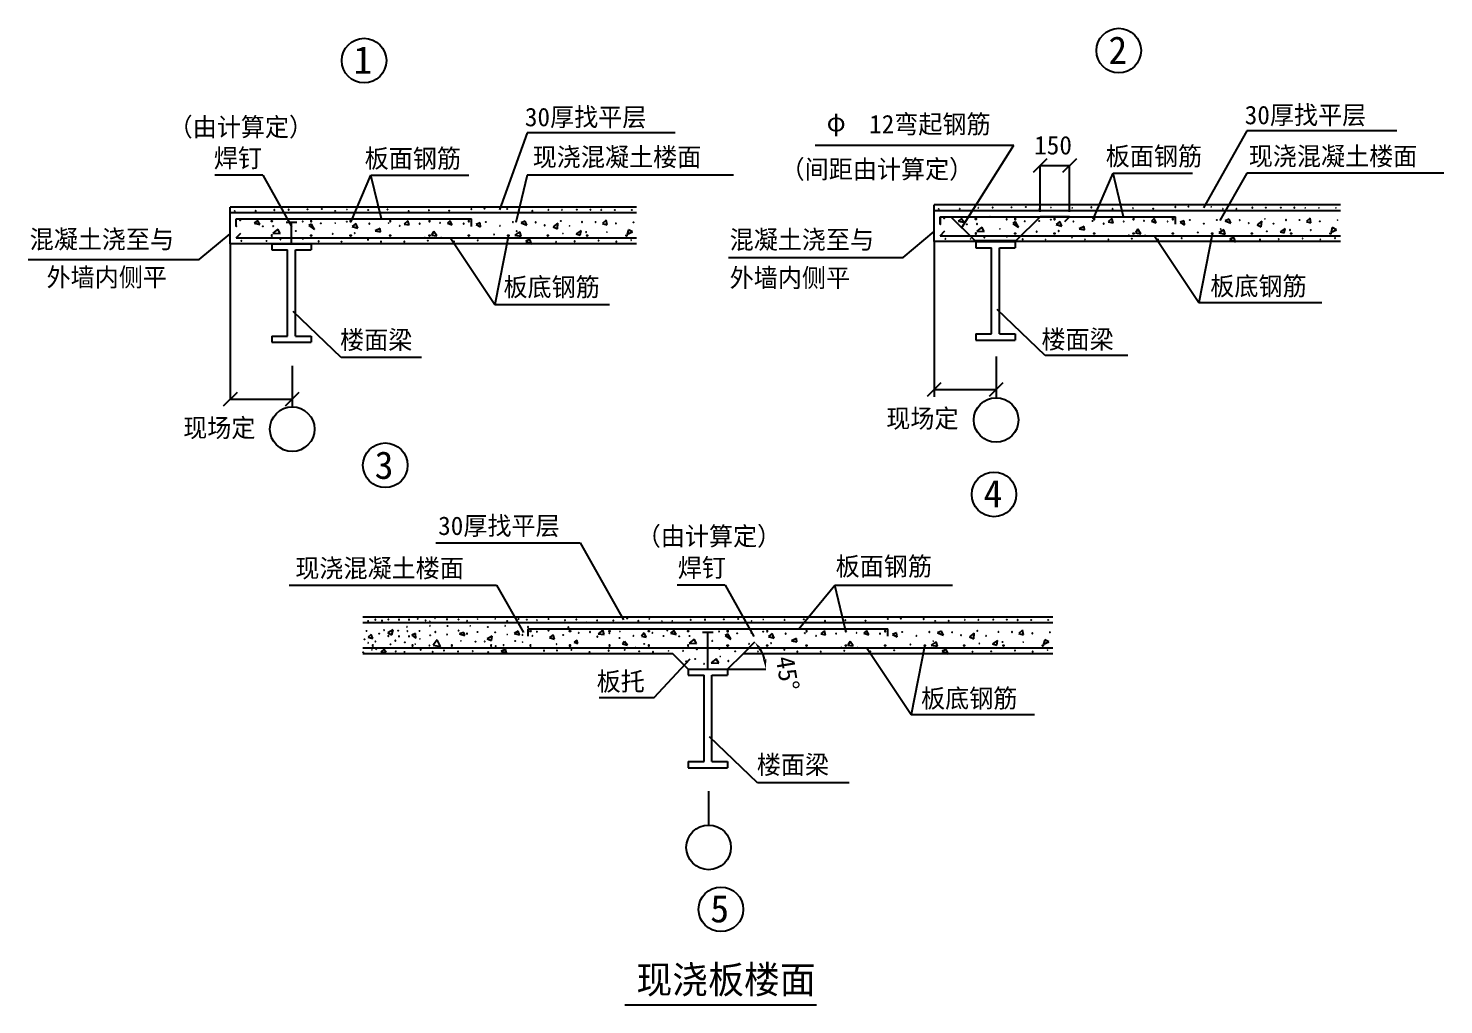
# Model space of a CAD drawing. Header units: metres. Extents: x -839 to 6628, y 668 to 11723.
# Drawn here: x -667 to 6516, y 668 to 5619 of the extents above; entities that cross this region are included whole.
import ezdxf

# ---------------------------------------------------------------- set-up
doc = ezdxf.new("R2010")
doc.units = ezdxf.units.M
for name, color, linetype in [('HZ', 7, 'Continuous'), ('TEXT', 6, 'Continuous'), ('WALL', 2, 'Continuous'), ('WINDOW', 4, 'Continuous')]:
    doc.layers.add(name, color=color, linetype=linetype)

# ---------------------------------------------------------------- blocks, each defined once
blk = doc.blocks.new('_ArchTick')
at = {"color": 5, "linetype": 'ByBlock'}
blk.add_lwpolyline([(-0.62, -0.62), (0.65, 0.65)], dxfattribs=at)

msp = doc.modelspace()

# ---------------------------------------------------------------- linework, layer by layer
msp.add_line((2360.24, 668.05), (3333.63, 668.05))
at = {"layer": 'HZ'}
msp.add_line((2785.2, 1750.45), (2785.2, 1578.47), dxfattribs=at)
for centre in [(4866.86, 5505.71), (1037.19, 5455.36), (1144.51, 3403.24), (4233.61, 3255.69), (2785.2, 1465.34), (2847.61, 1151.47)]:
    msp.add_circle(centre, 113.13, dxfattribs=at)
at = {"layer": 'TEXT'}
for p, q in [((4244.57, 3955.56), (4244.57, 3745.75)), ((672.18, 3907.3), (672.18, 3697.49))]:
    msp.add_line(p, q, dxfattribs=at)
for centre in [(4244.57, 3632.8), (672.18, 3586.34)]:
    msp.add_circle(centre, 113.13, dxfattribs=at)
at = {"layer": 'WALL'}
for p, q in [((569.01, 4526.64), (769.01, 4526.64)), ((569.01, 4526.64), (569.01, 4494.97)), ((769.01, 4526.64), (769.01, 4494.97)), ((4141.4, 4537.26), (4141.4, 4505.59)), ((4141.4, 4537.26), (4341.4, 4537.26)), ((4341.4, 4537.26), (4341.4, 4505.59)), ((569.01, 4494.97), (649.01, 4494.97)), ((649.01, 4058.64), (649.01, 4494.97)), ((689.01, 4058.64), (689.01, 4494.97)), ((689.01, 4494.97), (769.01, 4494.97)), ((4141.4, 4505.59), (4221.4, 4505.59)), ((4221.4, 4069.26), (4221.4, 4505.59)), ((4261.4, 4069.26), (4261.4, 4505.59)), ((4261.4, 4505.59), (4341.4, 4505.59)), ((569.01, 4058.64), (569.01, 4026.64)), ((569.01, 4058.64), (649.01, 4058.64)), ((569.01, 4026.64), (769.01, 4026.64)), ((689.01, 4058.64), (769.01, 4058.64)), ((769.01, 4058.64), (769.01, 4026.64)), ((4141.4, 4069.26), (4221.4, 4069.26)), ((4141.4, 4069.26), (4141.4, 4037.26)), ((4141.4, 4037.26), (4341.4, 4037.26)), ((4261.4, 4069.26), (4341.4, 4069.26)), ((4341.4, 4069.26), (4341.4, 4037.26)), ((2682.03, 2369.8), (2682.03, 2338.12)), ((2682.03, 2369.8), (2882.03, 2369.8)), ((2682.03, 2338.12), (2762.03, 2338.12)), ((2762.03, 1901.8), (2762.03, 2338.12)), ((2802.03, 2338.12), (2882.03, 2338.12)), ((2802.03, 1901.8), (2802.03, 2338.12)), ((2882.03, 2369.8), (2882.03, 2338.12)), ((2682.03, 1901.8), (2762.03, 1901.8)), ((2682.03, 1901.8), (2682.03, 1869.8)), ((2682.03, 1869.8), (2882.03, 1869.8)), ((2802.03, 1901.8), (2882.03, 1901.8)), ((2882.03, 1901.8), (2882.03, 1869.8))]:
    msp.add_line(p, q, dxfattribs=at)
at = {"layer": 'WINDOW'}
for p, q in [((5517.08, 5099.82), (5297.35, 4708.38)), ((6277.95, 5099.82), (5517.08, 5099.82)), ((1864.33, 5089.2), (1724.97, 4697.76)), ((2615.52, 5089.2), (1864.33, 5089.2)), ((3326.3, 5026.77), (4333.81, 5026.77)), ((4070.05, 4608.6), (4333.81, 5026.77)), ((4467.4, 4688.47), (4467.4, 4923.62)), ((4467.4, 4923.62), (4617.4, 4923.62)), ((4617.4, 4688.47), (4617.4, 4923.62)), ((4737.07, 4650.39), (4837.82, 4884.68)), ((4890.62, 4663.26), (4837.82, 4884.68)), ((4837.82, 4884.68), (5240.11, 4884.68)), ((5517.08, 4884.68), (5379.89, 4644.34)), ((6515.64, 4884.68), (5517.08, 4884.68)), ((522.92, 4874.06), (279.95, 4874.06)), ((522.92, 4874.06), (669.01, 4613.62)), ((971.36, 4639.77), (1072.1, 4874.06)), ((1124.91, 4652.64), (1072.1, 4874.06)), ((1072.1, 4874.06), (1567.81, 4874.06)), ((1864.33, 4874.06), (1807.5, 4633.73)), ((2911.61, 4874.06), (1864.33, 4874.06)), ((2419.94, 4712.64), (358.07, 4712.64)), ((358.07, 4682.64), (358.07, 4712.64)), ((2419.94, 4682.64), (358.07, 4682.64)), ((358.07, 4526.64), (358.07, 4682.64)), ((3930.46, 4693.26), (3930.46, 4723.26)), ((5992.32, 4723.26), (3930.46, 4723.26)), ((3930.46, 4537.26), (3930.46, 4693.26)), ((5992.32, 4693.26), (3930.46, 4693.26)), ((388.07, 4652.64), (1582.16, 4652.64)), ((388.07, 4614.76), (388.07, 4652.64)), ((497.8, 4643.27), (479.06, 4630.78)), ((479.06, 4630.78), (508.22, 4624.54)), ((508.22, 4624.54), (496.37, 4642.32)), ((599.22, 4600.65), (574.24, 4579.84)), ((611.72, 4577.76), (599.22, 4600.65)), ((641.87, 4635.18), (696.15, 4635.18)), ((669.01, 4526.64), (669.01, 4635.18)), ((770.33, 4626.26), (756, 4618.3)), ((756, 4618.3), (785.15, 4599.57)), ((785.15, 4599.57), (770.33, 4626.26)), ((995.45, 4628.7), (976.71, 4614.14)), ((976.71, 4614.14), (1005.86, 4605.82)), ((1005.86, 4605.82), (995.45, 4628.7)), ((1118.3, 4603.73), (1093.32, 4591.25)), ((1120.38, 4587.09), (1118.3, 4603.73)), ((1259.89, 4643.27), (1241.15, 4626.62)), ((1241.15, 4626.62), (1266.14, 4622.46)), ((1266.14, 4622.46), (1259.89, 4643.27)), ((1474.36, 4643.27), (1459.78, 4630.78)), ((1459.78, 4630.78), (1484.77, 4622.46)), ((1484.77, 4622.46), (1474.36, 4643.27)), ((1582.16, 4614.76), (1582.16, 4652.64)), ((1626.36, 4632.87), (1605.54, 4624.54)), ((1605.54, 4624.54), (1628.44, 4612.06)), ((1628.44, 4612.06), (1626.36, 4632.87)), ((1854.99, 4641.37), (1834.58, 4632.87)), ((1834.58, 4632.87), (1863.73, 4620.38)), ((1863.73, 4620.38), (1854.99, 4641.37)), ((2019.9, 4630.78), (1996.99, 4612.06)), ((1996.99, 4612.06), (2017.81, 4601.65)), ((2017.81, 4601.65), (2019.9, 4630.78)), ((2265.6, 4645.35), (2246.86, 4628.7)), ((2246.86, 4628.7), (2269.76, 4622.46)), ((2269.76, 4622.46), (2265.6, 4645.35)), ((2378.03, 4597.49), (2371.79, 4574.6)), ((2398.86, 4587.09), (2378.03, 4597.49)), ((3960.46, 4663.26), (5154.54, 4663.26)), ((3960.46, 4663.26), (3960.46, 4625.38)), ((3960.46, 4625.38), (3960.46, 4663.26)), ((3960.46, 4663.26), (4015.4, 4663.26)), ((4136.4, 4542.26), (4015.4, 4663.26)), ((4070.19, 4653.89), (4051.45, 4641.4)), ((4051.45, 4641.4), (4080.6, 4635.16)), ((4080.6, 4635.16), (4068.76, 4652.94)), ((4171.61, 4611.27), (4146.62, 4590.46)), ((4184.1, 4588.38), (4171.61, 4611.27)), ((4342.72, 4636.88), (4328.39, 4628.92)), ((4328.39, 4628.92), (4357.54, 4610.19)), ((4357.54, 4610.19), (4342.72, 4636.88)), ((4346.4, 4542.26), (4467.4, 4663.26)), ((4617.4, 4663.26), (4467.4, 4663.26)), ((4567.84, 4639.32), (4549.1, 4624.76)), ((4549.1, 4624.76), (4578.25, 4616.43)), ((4578.25, 4616.43), (4567.84, 4639.32)), ((4593.26, 4639.13), (4617.4, 4663.26)), ((4690.69, 4614.35), (4665.7, 4601.87)), ((4665.7, 4601.87), (4692.77, 4597.71)), ((4692.77, 4597.71), (4690.69, 4614.35)), ((4832.28, 4653.89), (4813.54, 4637.24)), ((4813.54, 4637.24), (4838.53, 4633.08)), ((4838.53, 4633.08), (4832.28, 4653.89)), ((4963.46, 4599.79), (4950.96, 4581.06)), ((4978.03, 4576.9), (4963.46, 4599.79)), ((5046.75, 4653.89), (5032.17, 4641.4)), ((5032.17, 4641.4), (5057.16, 4633.08)), ((5057.16, 4633.08), (5046.75, 4653.89)), ((5154.54, 4625.38), (5154.54, 4663.26)), ((5198.75, 4643.48), (5177.92, 4635.16)), ((5177.92, 4635.16), (5200.83, 4622.68)), ((5200.83, 4622.68), (5198.75, 4643.48)), ((5399.86, 4597.71), (5374.87, 4581.06)), ((5406.11, 4574.82), (5399.86, 4597.71)), ((5427.38, 4651.98), (5406.97, 4643.48)), ((5406.97, 4643.48), (5436.12, 4631)), ((5436.12, 4631), (5427.38, 4651.98)), ((5592.28, 4641.4), (5569.38, 4622.68)), ((5569.38, 4622.68), (5590.2, 4612.27)), ((5590.2, 4612.27), (5592.28, 4641.4)), ((5710.97, 4603.95), (5685.98, 4587.3)), ((5706.8, 4581.06), (5710.97, 4603.95)), ((5837.98, 4655.97), (5819.24, 4639.32)), ((5819.24, 4639.32), (5842.15, 4633.08)), ((5842.15, 4633.08), (5837.98, 4655.97)), ((5950.42, 4608.11), (5944.18, 4585.22)), ((5944.18, 4585.22), (5971.24, 4597.71)), ((5971.24, 4597.71), (5950.42, 4608.11)), ((200.54, 4446.12), (358.07, 4577.28)), ((2419.94, 4526.64), (358.07, 4526.64)), ((358.07, 4526.64), (358.07, 3738.95)), ((388.07, 4556.64), (412.2, 4580.77)), ((388.07, 4556.64), (2419.94, 4556.64)), ((574.24, 4579.84), (611.72, 4577.76)), ((1093.32, 4591.25), (1120.38, 4587.09)), ((1391.07, 4589.17), (1378.58, 4570.44)), ((1378.58, 4570.44), (1405.65, 4566.28)), ((1405.65, 4566.28), (1391.07, 4589.17)), ((1476.7, 4553.4), (1700.93, 4218.09)), ((1769.94, 4570.82), (1700.93, 4218.09)), ((1827.47, 4587.09), (1802.49, 4570.44)), ((1802.49, 4570.44), (1833.72, 4564.2)), ((1833.72, 4564.2), (1827.47, 4587.09)), ((1878.5, 4547.41), (1858.09, 4538.91)), ((1858.09, 4538.91), (1887.24, 4526.42)), ((1887.24, 4526.42), (1878.5, 4547.41)), ((2138.58, 4593.33), (2113.59, 4576.68)), ((2113.59, 4576.68), (2134.42, 4570.44)), ((2134.42, 4570.44), (2138.58, 4593.33)), ((2371.79, 4574.6), (2398.86, 4587.09)), ((3772.93, 4456.74), (3930.46, 4587.9)), ((5992.32, 4537.26), (3930.46, 4537.26)), ((3930.46, 4537.26), (3930.46, 3749.57)), ((3960.46, 4567.26), (3984.59, 4591.39)), ((3960.46, 4567.26), (5992.32, 4567.26)), ((4136.4, 4542.26), (4346.4, 4542.26)), ((4146.62, 4590.46), (4184.1, 4588.38)), ((4950.96, 4581.06), (4978.03, 4576.9)), ((5049.09, 4564.02), (5273.31, 4228.71)), ((5342.33, 4581.44), (5273.31, 4228.71)), ((5374.87, 4581.06), (5406.11, 4574.82)), ((5450.89, 4558.03), (5430.48, 4549.53)), ((5430.48, 4549.53), (5459.63, 4537.04)), ((5459.63, 4537.04), (5450.89, 4558.03)), ((5685.98, 4587.3), (5706.8, 4581.06)), ((2887.13, 4456.74), (3772.93, 4456.74)), ((-666.89, 4446.12), (200.54, 4446.12)), ((921.12, 3949.61), (677.63, 4182.27)), ((1700.93, 4218.09), (2283.06, 4218.09)), ((4493.5, 3960.23), (4250.02, 4192.89)), ((5273.31, 4228.71), (5896.6, 4228.71)), ((4244.57, 3955.56), (4244.57, 3787.21)), ((4912.21, 3960.23), (4493.5, 3960.23)), ((672.18, 3907.3), (672.18, 3738.95)), ((1327.75, 3949.61), (921.12, 3949.61)), ((358.07, 3738.95), (672.18, 3738.95)), ((3930.46, 3787.21), (4244.57, 3787.21)), ((1401.22, 3010.36), (2134.17, 3010.36)), ((2134.17, 3010.36), (2353.89, 2618.92)), ((657.02, 2795.22), (1708.16, 2795.22)), ((1708.16, 2795.22), (1845.35, 2554.88)), ((2868.99, 2795.22), (2626.02, 2795.22)), ((2868.99, 2795.22), (3015.08, 2534.78)), ((3243.95, 2573.8), (3425.67, 2795.22)), ((3425.67, 2795.22), (4022.9, 2795.22)), ((3481.24, 2562.2), (3425.67, 2795.22)), ((4532.96, 2633.8), (1031.1, 2633.8)), ((4532.96, 2603.8), (1031.1, 2603.8)), ((1073.66, 2545.65), (1056.93, 2531.02)), ((1056.93, 2531.02), (1082.02, 2524.75)), ((1082.02, 2524.75), (1073.66, 2545.65)), ((1184.46, 2568.63), (1157.28, 2554)), ((1157.28, 2554), (1178.19, 2543.56)), ((1178.19, 2543.56), (1184.46, 2568.63)), ((1297.36, 2549.82), (1278.54, 2541.47)), ((1278.54, 2541.47), (1299.45, 2526.84)), ((1299.45, 2526.84), (1297.36, 2549.82)), ((1408.16, 2518.49), (1387.25, 2491.33)), ((1424.88, 2485.06), (1408.16, 2518.49)), ((1542.52, 2555.39), (1521.05, 2547.74)), ((1521.05, 2547.74), (1548.23, 2539.38)), ((1548.23, 2539.38), (1542.52, 2555.39)), ((1686.33, 2537.38), (1661.34, 2522.81)), ((1661.34, 2522.81), (1684.25, 2514.49)), ((1684.25, 2514.49), (1686.33, 2537.38)), ((1819.59, 2562.35), (1798.77, 2549.86)), ((1798.77, 2549.86), (1825.83, 2543.62)), ((1825.83, 2543.62), (1819.59, 2562.35)), ((1870.33, 2573.8), (3695.18, 2573.8)), ((1870.33, 2535.92), (1870.33, 2573.8)), ((1996.58, 2543.62), (1977.84, 2529.05)), ((1977.84, 2529.05), (2002.82, 2520.73)), ((2002.82, 2520.73), (1996.58, 2543.62)), ((2117.34, 2516.57), (2102.77, 2506.17)), ((2121.51, 2499.92), (2117.34, 2516.57)), ((2248.52, 2566.51), (2225.62, 2547.78)), ((2225.62, 2547.78), (2254.77, 2545.7)), ((2254.77, 2545.7), (2248.52, 2566.51)), ((2458.82, 2554.02), (2444.25, 2537.38)), ((2444.25, 2537.38), (2469.24, 2531.14)), ((2469.24, 2531.14), (2458.82, 2554.02)), ((2610.82, 2564.43), (2592.09, 2551.94)), ((2592.09, 2551.94), (2621.24, 2545.7)), ((2621.24, 2545.7), (2609.39, 2563.48)), ((2712.24, 2521.81), (2687.26, 2501)), ((2724.74, 2498.92), (2712.24, 2521.81)), ((2754.89, 2556.33), (2809.17, 2556.33)), ((2782.03, 2369.8), (2782.03, 2556.33)), ((2883.35, 2547.42), (2869.02, 2539.46)), ((2869.02, 2539.46), (2898.17, 2520.73)), ((2898.17, 2520.73), (2883.35, 2547.42)), ((3108.47, 2549.86), (3089.73, 2535.3)), ((3089.73, 2535.3), (3118.88, 2526.97)), ((3118.88, 2526.97), (3108.47, 2549.86)), ((3231.32, 2524.89), (3206.34, 2512.41)), ((3233.4, 2508.25), (3231.32, 2524.89)), ((3372.91, 2564.43), (3354.17, 2547.78)), ((3354.17, 2547.78), (3379.16, 2543.62)), ((3379.16, 2543.62), (3372.91, 2564.43)), ((3587.38, 2564.43), (3572.8, 2551.94)), ((3572.8, 2551.94), (3597.79, 2543.62)), ((3597.79, 2543.62), (3587.38, 2564.43)), ((3695.18, 2535.92), (3695.18, 2573.8)), ((3739.38, 2554.02), (3718.56, 2545.7)), ((3718.56, 2545.7), (3741.46, 2533.22)), ((3741.46, 2533.22), (3739.38, 2554.02)), ((3968.01, 2562.52), (3947.6, 2554.02)), ((3947.6, 2554.02), (3976.75, 2541.54)), ((3976.75, 2541.54), (3968.01, 2562.52)), ((4132.92, 2551.94), (4110.01, 2533.22)), ((4110.01, 2533.22), (4130.83, 2522.81)), ((4130.83, 2522.81), (4132.92, 2551.94)), ((4251.6, 2514.49), (4226.61, 2497.84)), ((4247.44, 2491.6), (4251.6, 2514.49)), ((4378.62, 2566.51), (4359.88, 2549.86)), ((4359.88, 2549.86), (4382.78, 2543.62)), ((4382.78, 2543.62), (4378.62, 2566.51)), ((4491.05, 2518.65), (4484.81, 2495.76)), ((4511.88, 2508.25), (4491.05, 2518.65)), ((1031.1, 2477.8), (4532.96, 2477.8)), ((2604.03, 2447.8), (1031.1, 2447.8)), ((1095.51, 2473.31), (1100.78, 2469.68)), ((1138.48, 2470.35), (1121.75, 2455.72)), ((1121.75, 2455.72), (1148.93, 2455.72)), ((1148.93, 2455.72), (1137.15, 2469.19)), ((1387.25, 2491.33), (1424.88, 2485.06)), ((1754.45, 2468.81), (1732.98, 2461.15)), ((1732.98, 2461.15), (1760.16, 2452.8)), ((1760.16, 2452.8), (1754.45, 2468.81)), ((2102.77, 2506.17), (2121.51, 2499.92)), ((2358.88, 2510.33), (2348.47, 2497.84)), ((2348.47, 2497.84), (2373.45, 2491.6)), ((2373.45, 2491.6), (2358.88, 2510.33)), ((2682.03, 2369.8), (2604.03, 2447.8)), ((2687.26, 2501), (2724.74, 2498.92)), ((2882.03, 2369.8), (2960.03, 2447.8)), ((2960.03, 2447.8), (3019.38, 2507.15)), ((4532.96, 2447.8), (2960.03, 2447.8)), ((3206.34, 2512.41), (3233.4, 2508.25)), ((3504.09, 2510.33), (3491.6, 2491.6)), ((3491.6, 2491.6), (3518.67, 2487.44)), ((3518.67, 2487.44), (3504.09, 2510.33)), ((3589.72, 2474.56), (3813.95, 2139.25)), ((3882.96, 2491.98), (3813.95, 2139.25)), ((3940.49, 2508.25), (3915.51, 2491.6)), ((3915.51, 2491.6), (3946.74, 2485.36)), ((3946.74, 2485.36), (3940.49, 2508.25)), ((3991.52, 2468.57), (3971.11, 2460.07)), ((3971.11, 2460.07), (4000.26, 2447.58)), ((4000.26, 2447.58), (3991.52, 2468.57)), ((4226.61, 2497.84), (4247.44, 2491.6)), ((4484.81, 2495.76), (4511.88, 2508.25)), ((2508.74, 2226.12), (2691.91, 2421.31)), ((2824.07, 2422.35), (2799.08, 2401.54)), ((2799.08, 2401.54), (2836.56, 2399.46)), ((2836.56, 2399.46), (2824.07, 2422.35)), ((2882.03, 2369.8), (3076.28, 2369.8)), ((2230.04, 2226.12), (2508.74, 2226.12)), ((3813.95, 2139.25), (4438.96, 2139.25)), ((3034.14, 1792.77), (2790.65, 2025.43)), ((3497.93, 1792.77), (3034.14, 1792.77))]:
    msp.add_line(p, q, dxfattribs=at)
for points in [[(380.1, 4691.54, 1), (381.1, 4691.54, 1)], [(486.58, 4692.91, 1), (487.58, 4692.91, 1)], [(580.87, 4697.85, 1), (581.87, 4697.85, 1)], [(653.76, 4699.22, 1), (654.76, 4699.22, 1)], [(749.26, 4701.03, 1), (750.26, 4701.03, 1)], [(822.14, 4702.4, 1), (823.14, 4702.4, 1)], [(889.72, 4693.02, 1), (890.72, 4693.02, 1)], [(948.85, 4699.9, 1), (949.85, 4699.9, 1)], [(1057.36, 4697.78, 1), (1058.36, 4697.78, 1)], [(1155, 4700.53, 1), (1156, 4700.53, 1)], [(1262.47, 4692.15, 1), (1263.47, 4692.15, 1)], [(1365.61, 4696.27, 1), (1366.61, 4696.27, 1)], [(1468.36, 4694.02, 1), (1469.36, 4694.02, 1)], [(1581.13, 4702.27, 1), (1582.13, 4702.27, 1)], [(1647.32, 4704.15, 1), (1648.32, 4704.15, 1)], [(1762.84, 4702.77, 1), (1763.84, 4702.77, 1)], [(1821.57, 4692.89, 1), (1822.57, 4692.89, 1)], [(1890.33, 4692.89, 1), (1891.33, 4692.89, 1)], [(1971.73, 4698.52, 1), (1972.73, 4698.52, 1)], [(2040.49, 4698.52, 1), (2041.49, 4698.52, 1)], [(2116.32, 4699.2, 1), (2117.32, 4699.2, 1)], [(2185.08, 4699.2, 1), (2186.08, 4699.2, 1)], [(2240.1, 4697.74, 1), (2241.1, 4697.74, 1)], [(2308.86, 4697.74, 1), (2309.86, 4697.74, 1)], [(2395.09, 4697.82, 1), (2396.09, 4697.82, 1)], [(3952.49, 4702.15, 1), (3953.49, 4702.15, 1)], [(4058.96, 4703.53, 1), (4059.96, 4703.53, 1)], [(4153.26, 4708.47, 1), (4154.26, 4708.47, 1)], [(4226.15, 4709.84, 1), (4227.15, 4709.84, 1)], [(4321.64, 4711.65, 1), (4322.64, 4711.65, 1)], [(4394.53, 4713.02, 1), (4395.53, 4713.02, 1)], [(4462.1, 4703.64, 1), (4463.1, 4703.64, 1)], [(4521.24, 4710.52, 1), (4522.24, 4710.52, 1)], [(4629.75, 4708.4, 1), (4630.75, 4708.4, 1)], [(4727.39, 4711.15, 1), (4728.39, 4711.15, 1)], [(4834.86, 4702.77, 1), (4835.86, 4702.77, 1)], [(4938, 4706.89, 1), (4939, 4706.89, 1)], [(5040.75, 4704.64, 1), (5041.75, 4704.64, 1)], [(5153.52, 4712.89, 1), (5154.52, 4712.89, 1)], [(5219.71, 4714.77, 1), (5220.71, 4714.77, 1)], [(5335.23, 4713.39, 1), (5336.23, 4713.39, 1)], [(5393.95, 4703.51, 1), (5394.95, 4703.51, 1)], [(5462.71, 4703.51, 1), (5463.71, 4703.51, 1)], [(5544.11, 4709.14, 1), (5545.11, 4709.14, 1)], [(5612.87, 4709.14, 1), (5613.87, 4709.14, 1)], [(5688.71, 4709.81, 1), (5689.71, 4709.81, 1)], [(5757.47, 4709.81, 1), (5758.47, 4709.81, 1)], [(5812.49, 4708.36, 1), (5813.49, 4708.36, 1)], [(5881.25, 4708.36, 1), (5882.25, 4708.36, 1)], [(5967.48, 4708.44, 1), (5968.48, 4708.44, 1)], [(388.55, 4616, 1), (389.55, 4616, 1)], [(407.8, 4644.86, 1), (408.8, 4644.86, 1)], [(522.53, 4614.63, 1), (523.53, 4614.63, 1)], [(571.51, 4641.45, -1), (566.51, 4641.45, -1)], [(574.79, 4616, 1), (575.79, 4616, 1)], [(640.8, 4651.74, 1), (641.8, 4651.74, 1)], [(724.69, 4639.37, 1), (725.69, 4639.37, 1)], [(766.51, 4641.45, 1), (771.51, 4641.45, 1)], [(816.83, 4629.75, 1), (817.83, 4629.75, 1)], [(889.72, 4631.12, 1), (890.72, 4631.12, 1)], [(948.85, 4637.99, 1), (949.85, 4637.99, 1)], [(966.51, 4641.45, 1), (971.51, 4641.45, 1)], [(1062.99, 4628.37, 1), (1063.99, 4628.37, 1)], [(1160.63, 4631.12, 1), (1161.63, 4631.12, 1)], [(1166.51, 4641.45, 1), (1171.51, 4641.45, 1)], [(1217.02, 4617.38, 1), (1218.02, 4617.38, 1)], [(1318.78, 4628.37, 1), (1319.78, 4628.37, 1)], [(1366.51, 4641.45, 1), (1371.51, 4641.45, 1)], [(1421.92, 4632.5, 1), (1422.92, 4632.5, 1)], [(1541.57, 4628.37, 1), (1542.57, 4628.37, 1)], [(1566.51, 4641.45, 1), (1571.51, 4641.45, 1)], [(1654.34, 4636.62, 1), (1655.34, 4636.62, 1)], [(1725.85, 4617.38, 1), (1726.85, 4617.38, 1)], [(1791.86, 4636.62, 1), (1792.86, 4636.62, 1)], [(1907.37, 4635.24, 1), (1908.37, 4635.24, 1)], [(1952.76, 4620.13, 1), (1953.76, 4620.13, 1)], [(2035.27, 4642.12, 1), (2036.27, 4642.12, 1)], [(2079.28, 4617.38, 1), (2080.28, 4617.38, 1)], [(2142.54, 4636.62, 1), (2143.54, 4636.62, 1)], [(2211.3, 4636.62, 1), (2212.3, 4636.62, 1)], [(2314.44, 4629.75, 1), (2315.44, 4629.75, 1)], [(2403.83, 4635.24, 1), (2404.83, 4635.24, 1)], [(3960.94, 4626.62, 1), (3961.94, 4626.62, 1)], [(3980.19, 4655.48, 1), (3981.19, 4655.48, 1)], [(4094.92, 4625.25, 1), (4095.92, 4625.25, 1)], [(4143.9, 4652.07, -1), (4138.9, 4652.07, -1)], [(4147.18, 4626.62, 1), (4148.18, 4626.62, 1)], [(4213.19, 4662.36, 1), (4214.19, 4662.36, 1)], [(4262.7, 4601.89, 1), (4263.7, 4601.89, 1)], [(4297.08, 4649.99, 1), (4298.08, 4649.99, 1)], [(4338.9, 4652.07, 1), (4343.9, 4652.07, 1)], [(4389.22, 4640.37, 1), (4390.22, 4640.37, 1)], [(4462.1, 4641.74, 1), (4463.1, 4641.74, 1)], [(4521.24, 4648.61, 1), (4522.24, 4648.61, 1)], [(4538.9, 4652.07, 1), (4543.9, 4652.07, 1)], [(4635.38, 4638.99, 1), (4636.38, 4638.99, 1)], [(4733.02, 4641.74, 1), (4734.02, 4641.74, 1)], [(4738.9, 4652.07, 1), (4743.9, 4652.07, 1)], [(4789.4, 4628, 1), (4790.4, 4628, 1)], [(4891.17, 4638.99, 1), (4892.17, 4638.99, 1)], [(4938.9, 4652.07, 1), (4943.9, 4652.07, 1)], [(4994.31, 4643.12, 1), (4995.31, 4643.12, 1)], [(5113.96, 4638.99, 1), (5114.96, 4638.99, 1)], [(5138.9, 4652.07, 1), (5143.9, 4652.07, 1)], [(5226.72, 4647.24, 1), (5227.72, 4647.24, 1)], [(5298.23, 4628, 1), (5299.23, 4628, 1)], [(5364.24, 4647.24, 1), (5365.24, 4647.24, 1)], [(5383.5, 4600.51, 1), (5384.5, 4600.51, 1)], [(5479.76, 4645.86, 1), (5480.76, 4645.86, 1)], [(5525.14, 4630.75, 1), (5526.14, 4630.75, 1)], [(5607.66, 4652.74, 1), (5608.66, 4652.74, 1)], [(5651.66, 4628, 1), (5652.66, 4628, 1)], [(5714.92, 4647.24, 1), (5715.92, 4647.24, 1)], [(5735.55, 4596.39, 1), (5736.55, 4596.39, 1)], [(5783.68, 4647.24, 1), (5784.68, 4647.24, 1)], [(5886.83, 4640.37, 1), (5887.83, 4640.37, 1)], [(5976.21, 4645.86, 1), (5977.21, 4645.86, 1)], [(413.77, 4540.92, 1), (414.77, 4540.92, 1)], [(541.57, 4540.82, 1), (542.57, 4540.82, 1)], [(571.51, 4567.83, 1), (566.51, 4567.83, 1)], [(611.92, 4548.66, 1), (612.92, 4548.66, 1)], [(690.31, 4591.27, 1), (691.31, 4591.27, 1)], [(726.07, 4551.41, 1), (727.07, 4551.41, 1)], [(766.51, 4567.83, -1), (771.51, 4567.83, -1)], [(806.3, 4538.56, 1), (807.3, 4538.56, 1)], [(877, 4576.94, 1), (878, 4576.94, 1)], [(922.11, 4537.39, 1), (923.11, 4537.39, 1)], [(966.51, 4567.83, -1), (971.51, 4567.83, -1)], [(988.73, 4580.27, 1), (989.73, 4580.27, 1)], [(1056.12, 4547.29, 1), (1057.12, 4547.29, 1)], [(1122.14, 4537.1, 1), (1123.14, 4537.1, 1)], [(1166.51, 4567.83, -1), (1171.51, 4567.83, -1)], [(1240.86, 4537.11, 1), (1241.86, 4537.11, 1)], [(1344.91, 4558.28, 1), (1345.91, 4558.28, 1)], [(1360.2, 4541.83, 1), (1361.2, 4541.83, 1)], [(1366.51, 4567.83, -1), (1371.51, 4567.83, -1)], [(1427.42, 4556.91, 1), (1428.42, 4556.91, 1)], [(1492.63, 4536.82, 1), (1493.63, 4536.82, 1)], [(1566.51, 4567.83, -1), (1571.51, 4567.83, -1)], [(1613.32, 4543.77, 1), (1614.32, 4543.77, 1)], [(1695.59, 4573.4, 1), (1696.59, 4573.4, 1)], [(1762.48, 4536.3, 1), (1763.48, 4536.3, 1)], [(1766.51, 4567.83, -1), (1771.51, 4567.83, -1)], [(1811.11, 4589.89, 1), (1812.11, 4589.89, 1)], [(1966.51, 4567.83, -1), (1971.51, 4567.83, -1)], [(2010.79, 4536.43, 1), (2011.79, 4536.43, 1)], [(2045.25, 4578.51, 1), (2046.25, 4578.51, 1)], [(2105.49, 4538.92, 1), (2106.49, 4538.92, 1)], [(2163.16, 4585.77, 1), (2164.16, 4585.77, 1)], [(2166.51, 4567.83, -1), (2171.51, 4567.83, -1)], [(2226.6, 4542.43, 1), (2227.6, 4542.43, 1)], [(2268.12, 4585.26, 1), (2269.12, 4585.26, 1)], [(2316.34, 4537.08, 1), (2317.34, 4537.08, 1)], [(2366.51, 4567.83, -1), (2371.51, 4567.83, -1)], [(2391.45, 4544.54, 1), (2392.45, 4544.54, 1)], [(3986.15, 4551.54, 1), (3987.15, 4551.54, 1)], [(4113.96, 4551.44, 1), (4114.96, 4551.44, 1)], [(4143.9, 4578.45, 1), (4138.9, 4578.45, 1)], [(4184.31, 4559.28, 1), (4185.31, 4559.28, 1)], [(4298.45, 4562.03, 1), (4299.45, 4562.03, 1)], [(4338.9, 4578.45, -1), (4343.9, 4578.45, -1)], [(4378.69, 4549.18, 1), (4379.69, 4549.18, 1)], [(4449.38, 4587.56, 1), (4450.38, 4587.56, 1)], [(4494.5, 4548.01, 1), (4495.5, 4548.01, 1)], [(4538.9, 4578.45, -1), (4543.9, 4578.45, -1)], [(4561.12, 4590.89, 1), (4562.12, 4590.89, 1)], [(4628.5, 4557.91, 1), (4629.5, 4557.91, 1)], [(4694.53, 4547.72, 1), (4695.53, 4547.72, 1)], [(4738.9, 4578.45, -1), (4743.9, 4578.45, -1)], [(4813.25, 4547.73, 1), (4814.25, 4547.73, 1)], [(4917.3, 4568.9, 1), (4918.3, 4568.9, 1)], [(4932.59, 4552.45, 1), (4933.59, 4552.45, 1)], [(4938.9, 4578.45, -1), (4943.9, 4578.45, -1)], [(4999.81, 4567.53, 1), (5000.81, 4567.53, 1)], [(5065.01, 4547.44, 1), (5066.01, 4547.44, 1)], [(5138.9, 4578.45, -1), (5143.9, 4578.45, -1)], [(5185.7, 4554.39, 1), (5186.7, 4554.39, 1)], [(5267.98, 4584.02, 1), (5268.98, 4584.02, 1)], [(5334.87, 4546.92, 1), (5335.87, 4546.92, 1)], [(5338.9, 4578.45, -1), (5343.9, 4578.45, -1)], [(5538.9, 4578.45, -1), (5543.9, 4578.45, -1)], [(5583.18, 4547.05, 1), (5584.18, 4547.05, 1)], [(5617.64, 4589.12, 1), (5618.64, 4589.12, 1)], [(5677.88, 4549.54, 1), (5678.88, 4549.54, 1)], [(5738.9, 4578.45, -1), (5743.9, 4578.45, -1)], [(5798.99, 4553.05, 1), (5799.99, 4553.05, 1)], [(5840.5, 4595.88, 1), (5841.5, 4595.88, 1)], [(5888.72, 4547.7, 1), (5889.72, 4547.7, 1)], [(5938.9, 4578.45, -1), (5943.9, 4578.45, -1)], [(5963.84, 4555.16, 1), (5964.84, 4555.16, 1)], [(1056.81, 2613.43, 1), (1057.81, 2613.43, 1)], [(1093.94, 2620.3, 1), (1094.94, 2620.3, 1)], [(1127.76, 2615.52, 1), (1128.76, 2615.52, 1)], [(1159.95, 2621.59, 1), (1160.95, 2621.59, 1)], [(1213.58, 2620.21, 1), (1214.58, 2620.21, 1)], [(1264.47, 2620.21, 1), (1265.47, 2620.21, 1)], [(1308.39, 2624.41, 1), (1309.39, 2624.41, 1)], [(1348.61, 2616.58, 1), (1349.61, 2616.58, 1)], [(1369.79, 2611.16, 1), (1370.79, 2611.16, 1)], [(1370.56, 2589.26, 1), (1371.56, 2589.26, 1)], [(1395.92, 2627.65, 1), (1396.92, 2627.65, 1)], [(1457, 2621.85, 1), (1458, 2621.85, 1)], [(1459.91, 2588.2, 1), (1460.91, 2588.2, 1)], [(1516.13, 2621.58, 1), (1517.13, 2621.58, 1)], [(1558.76, 2614.59, 1), (1559.76, 2614.59, 1)], [(1574.93, 2589.37, 1), (1575.93, 2589.37, 1)], [(1612.4, 2622.84, 1), (1613.4, 2622.84, 1)], [(1701.78, 2624.71, 1), (1702.78, 2624.71, 1)], [(1752.05, 2588.7, 1), (1753.05, 2588.7, 1)], [(1762.29, 2613.72, 1), (1763.29, 2613.72, 1)], [(1819.89, 2623.98, 1), (1820.89, 2623.98, 1)], [(1862.52, 2619.86, 1), (1863.52, 2619.86, 1)], [(1913.57, 2617.7, 1), (1914.57, 2617.7, 1)], [(1972.7, 2623.2, 1), (1973.7, 2623.2, 1)], [(2055.9, 2617.43, 1), (2056.9, 2617.43, 1)], [(2113.66, 2621.55, 1), (2114.66, 2621.55, 1)], [(2163.93, 2605.88, 1), (2164.93, 2605.88, 1)], [(2218.93, 2616.88, 1), (2219.93, 2616.88, 1)], [(2301.09, 2615.7, 1), (2302.09, 2615.7, 1)], [(2371.23, 2626.7, 1), (2372.23, 2626.7, 1)], [(2428.59, 2613.38, 1), (2429.59, 2613.38, 1)], [(2483.6, 2624.38, 1), (2484.6, 2624.38, 1)], [(2547.34, 2612.69, 1), (2548.34, 2612.69, 1)], [(2599.6, 2614.07, 1), (2600.6, 2614.07, 1)], [(2693.89, 2619.01, 1), (2694.89, 2619.01, 1)], [(2766.78, 2620.38, 1), (2767.78, 2620.38, 1)], [(2862.28, 2622.19, 1), (2863.28, 2622.19, 1)], [(2935.16, 2623.56, 1), (2936.16, 2623.56, 1)], [(3002.74, 2614.18, 1), (3003.74, 2614.18, 1)], [(3061.87, 2621.05, 1), (3062.87, 2621.05, 1)], [(3170.38, 2618.94, 1), (3171.38, 2618.94, 1)], [(3268.02, 2621.69, 1), (3269.02, 2621.69, 1)], [(3375.49, 2613.31, 1), (3376.49, 2613.31, 1)], [(3478.64, 2617.43, 1), (3479.64, 2617.43, 1)], [(3581.38, 2615.18, 1), (3582.38, 2615.18, 1)], [(3694.15, 2623.43, 1), (3695.15, 2623.43, 1)], [(3760.35, 2625.31, 1), (3761.35, 2625.31, 1)], [(3875.86, 2623.93, 1), (3876.86, 2623.93, 1)], [(3934.59, 2614.05, 1), (3935.59, 2614.05, 1)], [(4003.35, 2614.05, 1), (4004.35, 2614.05, 1)], [(4084.75, 2619.68, 1), (4085.75, 2619.68, 1)], [(4153.51, 2619.68, 1), (4154.51, 2619.68, 1)], [(4229.34, 2620.35, 1), (4230.34, 2620.35, 1)], [(4298.1, 2620.35, 1), (4299.1, 2620.35, 1)], [(4353.12, 2618.9, 1), (4354.12, 2618.9, 1)], [(4421.88, 2618.9, 1), (4422.88, 2618.9, 1)], [(4508.11, 2618.98, 1), (4509.11, 2618.98, 1)], [(1038.93, 2520.67, 1), (1039.93, 2520.67, 1)], [(1048.56, 2563.27, 1), (1049.56, 2563.27, 1)], [(1113.19, 2549.53, 1), (1114.19, 2549.53, 1)], [(1137.95, 2567.4, 1), (1138.95, 2567.4, 1)], [(1159.95, 2537.16, 1), (1160.95, 2537.16, 1)], [(1195.32, 2513.57, 1), (1196.32, 2513.57, 1)], [(1209.46, 2564.65, 1), (1210.46, 2564.65, 1)], [(1213.58, 2535.79, 1), (1214.58, 2535.79, 1)], [(1253.87, 2584.13, 1), (1254.87, 2584.13, 1)], [(1256.21, 2561.9, 1), (1257.21, 2561.9, 1)], [(1264.47, 2535.79, 1), (1265.47, 2535.79, 1)], [(1318.1, 2563.27, 1), (1319.1, 2563.27, 1)], [(1319.47, 2523.42, 1), (1320.47, 2523.42, 1)], [(1371.73, 2541.28, 1), (1372.73, 2541.28, 1)], [(1397.86, 2557.78, 1), (1398.86, 2557.78, 1)], [(1457, 2545.41, 1), (1458, 2545.41, 1)], [(1516.13, 2564.65, 1), (1517.13, 2564.65, 1)], [(1558.76, 2549.53, 1), (1559.76, 2549.53, 1)], [(1612.4, 2557.78, 1), (1613.4, 2557.78, 1)], [(1664.24, 2582.85, 1), (1665.24, 2582.85, 1)], [(1701.78, 2556.4, 1), (1702.78, 2556.4, 1)], [(1762.29, 2545.41, 1), (1763.29, 2545.41, 1)], [(1840.04, 2542.66, 1), (1841.04, 2542.66, 1)], [(1868.59, 2583.35, 1), (1869.59, 2583.35, 1)], [(1884.53, 2562.61, -1), (1879.53, 2562.61, -1)], [(1890.19, 2538.54, 1), (1891.19, 2538.54, 1)], [(1913.57, 2559.15, 1), (1914.57, 2559.15, 1)], [(1972.7, 2564.65, 1), (1973.7, 2564.65, 1)], [(2046.96, 2542.66, 1), (2047.96, 2542.66, 1)], [(2073.03, 2581.76, 1), (2074.03, 2581.76, 1)], [(2084.53, 2562.61, -1), (2079.53, 2562.61, -1)], [(2125.35, 2553.65, 1), (2126.35, 2553.65, 1)], [(2183.11, 2557.78, 1), (2184.11, 2557.78, 1)], [(2220.24, 2534.41, 1), (2221.24, 2534.41, 1)], [(2284.53, 2562.61, -1), (2279.53, 2562.61, -1)], [(2280.75, 2552.28, 1), (2281.75, 2552.28, 1)], [(2333.01, 2527.54, 1), (2334.01, 2527.54, 1)], [(2334.38, 2560.53, 1), (2335.38, 2560.53, 1)], [(2403.14, 2538.54, 1), (2404.14, 2538.54, 1)], [(2442.91, 2573.61, 1), (2443.91, 2573.61, 1)], [(2484.53, 2562.61, -1), (2479.53, 2562.61, -1)], [(2499.41, 2553.65, 1), (2500.41, 2553.65, 1)], [(2555.79, 2537.16, 1), (2556.79, 2537.16, 1)], [(2575.04, 2566.02, 1), (2576.04, 2566.02, 1)], [(2635.55, 2535.79, 1), (2636.55, 2535.79, 1)], [(2684.53, 2562.61, -1), (2679.53, 2562.61, -1)], [(2687.81, 2537.16, 1), (2688.81, 2537.16, 1)], [(2753.82, 2572.89, 1), (2754.82, 2572.89, 1)], [(2837.71, 2560.53, 1), (2838.71, 2560.53, 1)], [(2879.53, 2562.61, 1), (2884.53, 2562.61, 1)], [(2929.85, 2550.91, 1), (2930.85, 2550.91, 1)], [(3002.74, 2552.28, 1), (3003.74, 2552.28, 1)], [(3061.87, 2559.15, 1), (3062.87, 2559.15, 1)], [(3079.53, 2562.61, 1), (3084.53, 2562.61, 1)], [(3176.01, 2549.53, 1), (3177.01, 2549.53, 1)], [(3273.65, 2552.28, 1), (3274.65, 2552.28, 1)], [(3279.53, 2562.61, 1), (3284.53, 2562.61, 1)], [(3330.04, 2538.54, 1), (3331.04, 2538.54, 1)], [(3431.8, 2549.53, 1), (3432.8, 2549.53, 1)], [(3479.53, 2562.61, 1), (3484.53, 2562.61, 1)], [(3534.94, 2553.65, 1), (3535.94, 2553.65, 1)], [(3654.59, 2549.53, 1), (3655.59, 2549.53, 1)], [(3679.53, 2562.61, 1), (3684.53, 2562.61, 1)], [(3767.36, 2557.78, 1), (3768.36, 2557.78, 1)], [(3838.87, 2538.54, 1), (3839.87, 2538.54, 1)], [(3904.88, 2557.78, 1), (3905.88, 2557.78, 1)], [(4020.39, 2556.4, 1), (4021.39, 2556.4, 1)], [(4065.78, 2541.29, 1), (4066.78, 2541.29, 1)], [(4148.29, 2563.27, 1), (4149.29, 2563.27, 1)], [(4192.3, 2538.54, 1), (4193.3, 2538.54, 1)], [(4255.56, 2557.78, 1), (4256.56, 2557.78, 1)], [(4324.32, 2557.78, 1), (4325.32, 2557.78, 1)], [(4427.46, 2550.91, 1), (4428.46, 2550.91, 1)], [(4516.85, 2556.4, 1), (4517.85, 2556.4, 1)], [(1032.06, 2454.7, 1), (1033.06, 2454.7, 1)], [(1056.81, 2502.8, 1), (1057.81, 2502.8, 1)], [(1076.06, 2467.07, 1), (1077.06, 2467.07, 1)], [(1084.53, 2488.99, 1), (1079.53, 2488.99, 1)], [(1093.94, 2509.68, 1), (1094.94, 2509.68, 1)], [(1170.56, 2495.7, 1), (1171.56, 2495.7, 1)], [(1197.2, 2459.73, 1), (1198.2, 2459.73, 1)], [(1241.64, 2456.75, 1), (1242.64, 2456.75, 1)], [(1243.39, 2505.37, 1), (1244.39, 2505.37, 1)], [(1284.53, 2488.99, 1), (1279.53, 2488.99, 1)], [(1296.1, 2495.93, 1), (1297.1, 2495.93, 1)], [(1323.6, 2468.45, 1), (1324.6, 2468.45, 1)], [(1367.61, 2489.06, 1), (1368.61, 2489.06, 1)], [(1384.49, 2456.75, 1), (1385.49, 2456.75, 1)], [(1442.08, 2463.57, 1), (1443.08, 2463.57, 1)], [(1484.53, 2488.99, 1), (1479.53, 2488.99, 1)], [(1513.41, 2459.38, 1), (1514.41, 2459.38, 1)], [(1527.84, 2513.16, 1), (1528.84, 2513.16, 1)], [(1587.45, 2460.57, 1), (1588.45, 2460.57, 1)], [(1601.79, 2508.95, 1), (1602.79, 2508.95, 1)], [(1648.15, 2509.68, 1), (1649.15, 2509.68, 1)], [(1665.9, 2455.89, 1), (1666.9, 2455.89, 1)], [(1684.53, 2488.99, 1), (1679.53, 2488.99, 1)], [(1704.53, 2486.31, 1), (1705.53, 2486.31, 1)], [(1744.42, 2491.81, 1), (1745.42, 2491.81, 1)], [(1803.56, 2511.98, 1), (1804.56, 2511.98, 1)], [(1840.54, 2506.33, 1), (1841.54, 2506.33, 1)], [(1884.53, 2488.99, 1), (1879.53, 2488.99, 1)], [(1949.83, 2463.29, 1), (1950.83, 2463.29, 1)], [(2012.58, 2495.93, 1), (2013.58, 2495.93, 1)], [(2015.33, 2464.32, 1), (2016.33, 2464.32, 1)], [(2084.53, 2488.99, 1), (2079.53, 2488.99, 1)], [(2088.22, 2467.07, 1), (2089.22, 2467.07, 1)], [(2180.77, 2456.07, 1), (2181.77, 2456.07, 1)], [(2278.02, 2463.25, 1), (2279.02, 2463.25, 1)], [(2284.53, 2488.99, 1), (2279.53, 2488.99, 1)], [(2359.14, 2467.07, 1), (2360.14, 2467.07, 1)], [(2414.15, 2478.07, 1), (2415.15, 2478.07, 1)], [(2432.44, 2459.74, 1), (2433.44, 2459.74, 1)], [(2458.15, 2497.31, 1), (2459.15, 2497.31, 1)], [(2484.53, 2488.99, 1), (2479.53, 2488.99, 1)], [(2502.52, 2456.13, 1), (2503.52, 2456.13, 1)], [(2581.01, 2462.08, 1), (2582.01, 2462.08, 1)], [(2654.59, 2461.98, 1), (2655.59, 2461.98, 1)], [(2684.53, 2488.99, 1), (2679.53, 2488.99, 1)], [(2724.94, 2469.82, 1), (2725.94, 2469.82, 1)], [(2803.33, 2512.43, 1), (2804.33, 2512.43, 1)], [(2839.09, 2472.57, 1), (2840.09, 2472.57, 1)], [(2879.53, 2488.99, -1), (2884.53, 2488.99, -1)], [(2919.32, 2459.72, 1), (2920.32, 2459.72, 1)], [(2990.02, 2498.1, 1), (2991.02, 2498.1, 1)], [(3035.13, 2458.55, 1), (3036.13, 2458.55, 1)], [(3079.53, 2488.99, -1), (3084.53, 2488.99, -1)], [(3101.75, 2501.43, 1), (3102.75, 2501.43, 1)], [(3169.14, 2468.45, 1), (3170.14, 2468.45, 1)], [(3235.16, 2458.26, 1), (3236.16, 2458.26, 1)], [(3279.53, 2488.99, -1), (3284.53, 2488.99, -1)], [(3353.88, 2458.27, 1), (3354.88, 2458.27, 1)], [(3457.93, 2479.44, 1), (3458.93, 2479.44, 1)], [(3473.22, 2462.99, 1), (3474.22, 2462.99, 1)], [(3479.53, 2488.99, -1), (3484.53, 2488.99, -1)], [(3540.45, 2478.07, 1), (3541.45, 2478.07, 1)], [(3605.65, 2457.98, 1), (3606.65, 2457.98, 1)], [(3679.53, 2488.99, -1), (3684.53, 2488.99, -1)], [(3726.34, 2464.93, 1), (3727.34, 2464.93, 1)], [(3808.61, 2494.56, 1), (3809.61, 2494.56, 1)], [(3875.5, 2457.45, 1), (3876.5, 2457.45, 1)], [(3879.53, 2488.99, -1), (3884.53, 2488.99, -1)], [(3924.13, 2511.05, 1), (3925.13, 2511.05, 1)], [(4079.53, 2488.99, -1), (4084.53, 2488.99, -1)], [(4123.81, 2457.59, 1), (4124.81, 2457.59, 1)], [(4158.27, 2499.66, 1), (4159.27, 2499.66, 1)], [(4218.51, 2460.08, 1), (4219.51, 2460.08, 1)], [(4276.18, 2506.93, 1), (4277.18, 2506.93, 1)], [(4279.53, 2488.99, -1), (4284.53, 2488.99, -1)], [(4339.62, 2463.59, 1), (4340.62, 2463.59, 1)], [(4381.14, 2506.42, 1), (4382.14, 2506.42, 1)], [(4429.36, 2458.23, 1), (4430.36, 2458.23, 1)], [(4479.53, 2488.99, -1), (4484.53, 2488.99, -1)], [(4504.47, 2465.7, 1), (4505.47, 2465.7, 1)], [(2670.91, 2408.99, 1), (2671.91, 2408.99, 1)], [(2716.79, 2420.91, 1), (2717.79, 2420.91, 1)], [(2761.65, 2396.45, 1), (2762.65, 2396.45, 1)], [(2843.86, 2433.23, 1), (2844.86, 2433.23, 1)], [(2884.65, 2410.81, 1), (2885.65, 2410.81, 1)]]:
    msp.add_lwpolyline(points, format="xyb", close=True, dxfattribs=at)
msp.add_arc((2882.03, 2369.8), 194.25, 14.79, 30.21, dxfattribs=at)
for points in [[(3043.29, 2462.46), (3056.5, 2472.63), (3019.38, 2507.15)], [(3078.11, 2420.46), (3061.58, 2418.31), (3076.28, 2369.8)]]:
    msp.add_solid(points, dxfattribs=at)

# ---------------------------------------------------------------- block references
at = {"layer": 'WINDOW', "xscale": 55, "yscale": 55, "zscale": 55, "rotation": 180}
for p in [(4467.4, 4923.62), (3930.46, 3787.21), (358.07, 3738.95)]:
    msp.add_blockref('_ArchTick', p, dxfattribs=at)
at = {"layer": 'WINDOW', "xscale": 55, "yscale": 55, "zscale": 55}
for p in [(4617.4, 4923.62), (4244.57, 3787.21), (672.18, 3738.95)]:
    msp.add_blockref('_ArchTick', p, dxfattribs=at)

# ---------------------------------------------------------------- texts
msp.add_text('150', height=94).set_placement((4437.31, 4979.26))
msp.add_text('45°', height=94, rotation=279.3).set_placement((3126, 2426.91))
at = {"layer": 'HZ'}
for s, height, p in [('2', 140, (4814.2, 5438.31)), ('1', 140, (983.46, 5388.39)), ('（由计算定）', 94, (45.04, 5071.55)), ('30厚找平层', 94, (1852.92, 5122.19)), ('φ', 94, (3384.25, 5096.34)), ('   12弯起钢筋', 94, (3407.93, 5085.99)), ('30厚找平层', 94, (5505.67, 5132.38)), ('板面钢筋', 94, (4800.64, 4923.67)), ('现浇混凝土楼面', 94, (5526.44, 4923.67)), ('焊钉', 94, (274.65, 4913.87)), ('板面钢筋', 94, (1040.01, 4911.99)), ('现浇混凝土楼面', 94, (1892.72, 4919.73)), ('（间距由计算定）', 94, (3150.63, 4857.47)), ('混凝土浇至与', 94, (-660.06, 4502.36)), ('混凝土浇至与', 94, (2892.26, 4500.45)), ('外墙内侧平', 94, (-574.15, 4309.76)), ('外墙内侧平', 94, (2892.26, 4306.86)), ('板底钢筋', 94, (1744.29, 4260.19)), ('板底钢筋', 94, (5331.07, 4264.56)), ('楼面梁', 94, (915.28, 3992.17)), ('楼面梁', 94, (4474.46, 3994.78)), ('现场定', 94, (3686.88, 3593.54)), ('现场定', 94, (119.08, 3545.95)), ('3', 140, (1090.78, 3334.06)), ('4', 140, (4180.96, 3189.79)), ('30厚找平层', 94, (1412.78, 3049.56)), ('（由计算定）', 94, (2420.56, 2996.6)), ('板面钢筋', 94, (3430.03, 2844.07)), ('现浇混凝土楼面', 94, (687.95, 2834.42)), ('焊钉', 94, (2628.99, 2836.78)), ('板托', 94, (2217.21, 2260.12)), ('板底钢筋', 94, (3863.47, 2174.48)), ('楼面梁', 94, (3029.91, 1837.62)), ('5', 140, (2793.88, 1085.26)), (' 现浇板楼面', 140, (2323.56, 724.95))]:
    msp.add_text(s, height=height, dxfattribs=at).set_placement(p)

doc.saveas('drawing.dxf')
